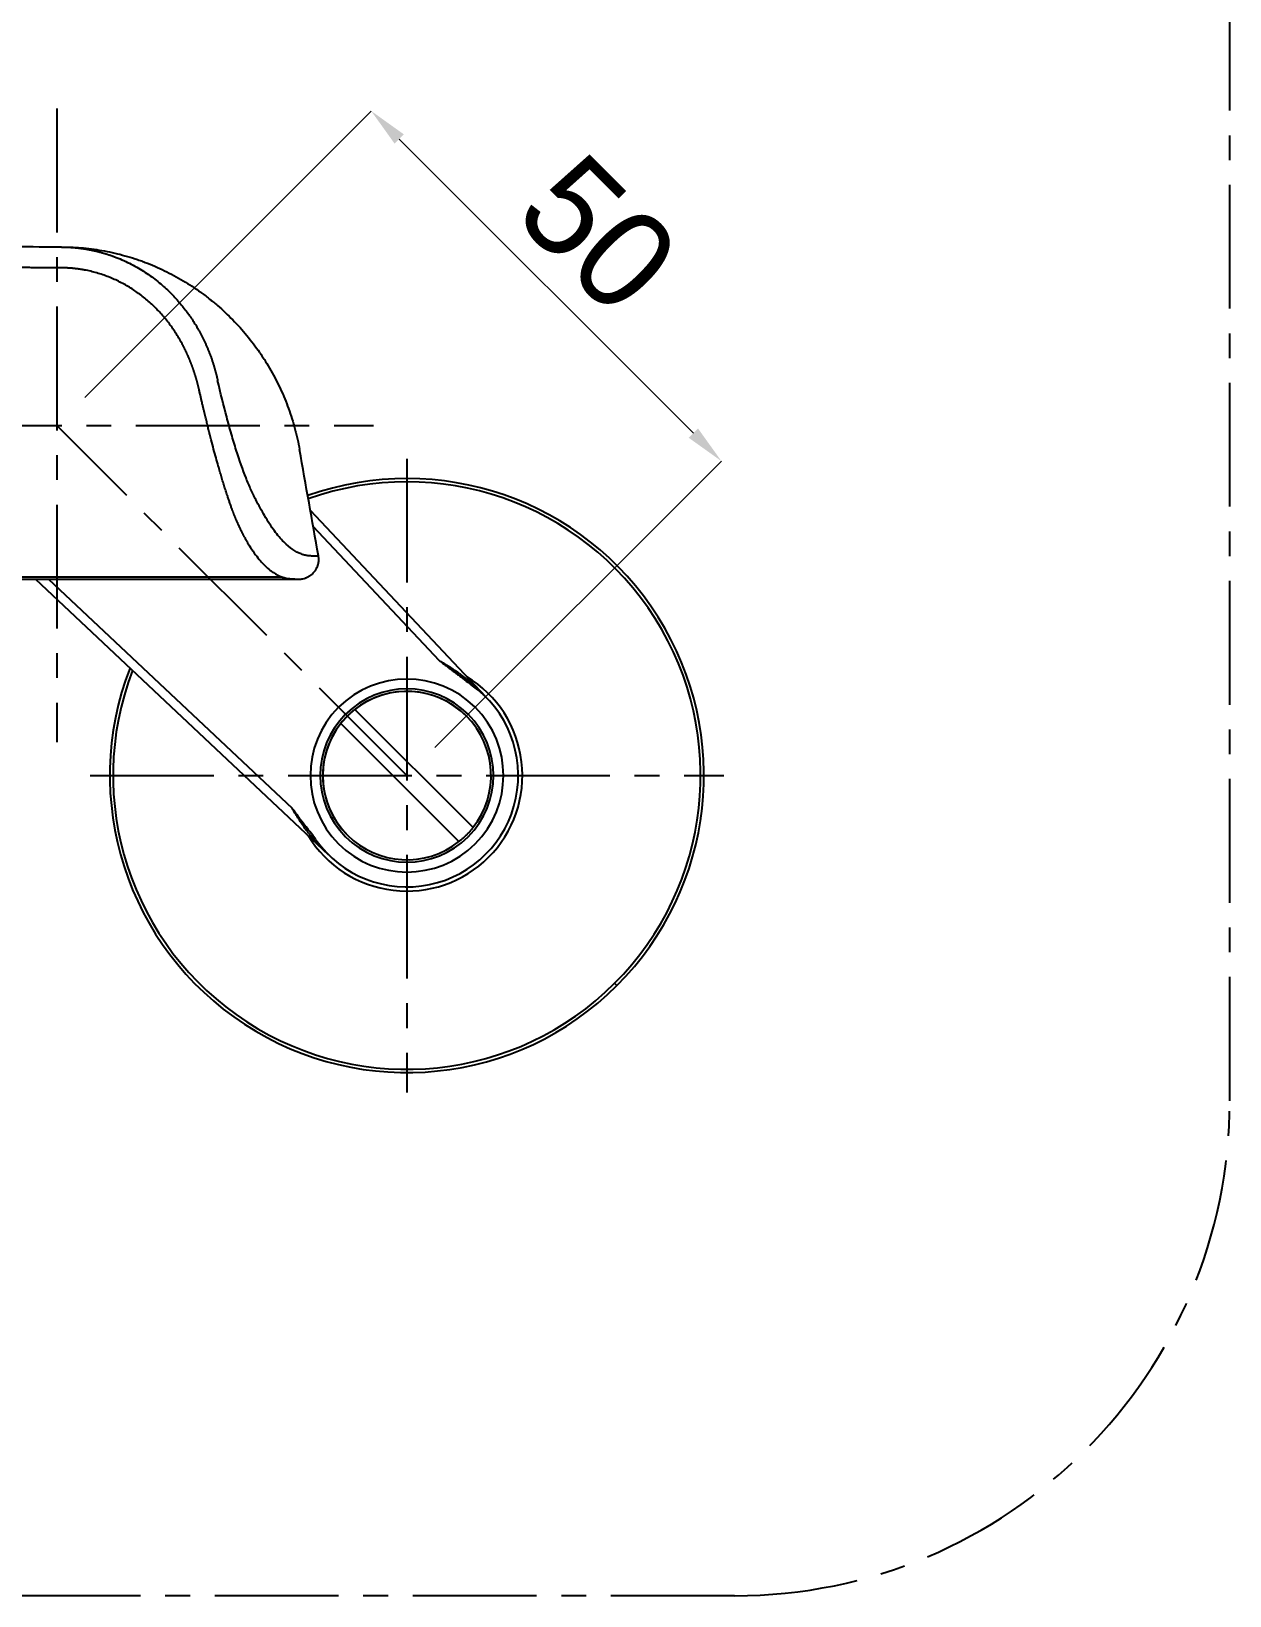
# Model space of a CAD drawing. Extents: x 1171 to 2300, y 0 to 827.
# Drawn here: x 1500.2 to 1621.2, y 132.3 to 290.3 of the extents above; entities that cross this region are included whole.
import ezdxf

# ---------------------------------------------------------------- set-up
doc = ezdxf.new("R2010")
doc.units = 0
doc.header["$LTSCALE"] = 10
doc.header["$MEASUREMENT"] = 0
doc.header["$PDMODE"] = 3
doc.header["$PDSIZE"] = -10
doc.linetypes.add('CENTER', pattern=[2, 1.25, -0.25, 0.25, -0.25])
doc.layers.get('0').update_dxf_attribs({"linetype": 'CONTINUOUS'})
doc.layers.get('DEFPOINTS').update_dxf_attribs({"linetype": 'CONTINUOUS'})
doc.layers.add('1', color=7, linetype='CONTINUOUS')
doc.styles.add('Daelim Dimension', font='')
doc.styles.get('Daelim Dimension').set_extended_font_data('나눔고딕')
doc.dimstyles.new('DEFAULT', dxfattribs={"dimscale": 2, "dimtxt": 2, "dimasz": 2, "dimexe": 0, "dimexo": 2, "dimgap": 1, "dimtad": 1, "dimdec": 1, "dimzin": 9, "dimdsep": 46, "dimtxsty": 'Daelim Dimension', "dimcen": 0.5, "dimclrd": 252, "dimclre": 252, "dimclrt": 3, "dimadec": 1, "dimazin": 0, "dimtfac": 1, "dimtdec": 1, "dimtix": 1, "dimtmove": 0, "dimatfit": 3, "dimfxl": 1, "dimtolj": 1, "dimtzin": 1, "dimlwd": 9, "dimlwe": 9, "dimarcsym": 0})

# ---------------------------------------------------------------- blocks, each defined once
blk = doc.blocks.new('*D7')
at = {"color": 5, "lineweight": 9, "ltscale": 0.5, "transparency": 16777216}
for p, q in [((1505.58, 253.31), (1534.51, 282.24)), ((1537.34, 279.41), (1567.04, 249.71)), ((1540.94, 217.95), (1569.87, 246.88))]:
    blk.add_line(p, q, dxfattribs=at)
at = {"color": 5, "ltscale": 0.5, "transparency": 16777216}
for points in [[(1537.81, 279.88), (1536.87, 278.94), (1534.51, 282.24)], [(1567.51, 250.18), (1566.57, 249.24), (1569.87, 246.88)]]:
    blk.add_solid(points, dxfattribs=at)
at = {"layer": 'DEFPOINTS', "color": 0, "ltscale": 0.5, "transparency": 16777216}
for p in [(1502.75, 250.48), (1569.87, 246.88), (1538.11, 215.12)]:
    blk.add_point(p, dxfattribs=at)
at = {"color": 7, "ltscale": 0.5, "transparency": 16777216, "insert": (1557.45, 269.81), "char_height": 10, "attachment_point": 5, "rotation": 315, "style": 'Daelim Dimension'}
blk.add_mtext('\\A1;50', dxfattribs=at)

msp = doc.modelspace()

# ---------------------------------------------------------------- linework, layer by layer
at = {"layer": '1', "color": 1, "linetype": 'CENTER', "lineweight": -3}
for p, q in [((1621.21, 182.28), (1621.21, 566.22)), ((1502.75, 282.48), (1502.75, 218.48)), ((1470.75, 250.48), (1534.75, 250.48)), ((1538.11, 215.12), (1502.75, 250.48)), ((1538.11, 247.12), (1538.11, 183.12)), ((1506.11, 215.12), (1570.11, 215.12)), ((1571.21, 132.28), (1497.75, 132.28))]:
    msp.add_line(p, q, dxfattribs=at)
at = {"layer": '1', "color": 7, "linetype": 'Continuous', "lineweight": -3}
for p, q in [((1546.07, 223.08), (1528.37, 241.89)), ((1541.41, 226.72), (1528.65, 240.27)), ((1500.62, 234.96), (1530.15, 207.16)), ((1501.93, 234.96), (1526.51, 211.82)), ((1544.79, 209.86), (1532.85, 221.8)), ((1543.37, 208.45), (1531.43, 220.38)), ((1559.32, 193.91), (1559.09, 194.14))]:
    msp.add_line(p, q, dxfattribs=at)
for radius, start, end in [(30, 315, 109.4994), (29.67, 315, 109.6039), (30, 158.7544, 315), (29.67, 159.0103, 315), (9.75, 315, 135), (11.67, 315, 58.7137), (11.25, 215.3172, 54.6845), (8.75, 315, 135), (8.5, 45, 135), (8.5, 321.7563, 128.2437), (9.75, 135, 315), (8.75, 135, 315), (8.5, 135, 225), (8.5, 141.7563, 308.2437), (11.67, 211.2609, 315)]:
    msp.add_arc((1538.11, 215.12), radius, start, end, dxfattribs=at)
at = {"layer": '1', "color": 1, "linetype": 'CENTER', "lineweight": -3}
msp.add_arc((1571.21, 182.28), 50, 270, 0, dxfattribs=at)
at = {"layer": '1', "color": 7, "linetype": 'Continuous', "lineweight": -3}
for points, knots in [([(1502.75, 268.5), (1501.16, 268.5), (1499.57, 268.51), (1497.18, 268.55), (1496.39, 268.57), (1494.8, 268.61), (1494.01, 268.63), (1492.43, 268.68), (1491.64, 268.71), (1490.07, 268.77), (1489.29, 268.8), (1487.73, 268.88), (1486.95, 268.92), (1485.4, 269), (1484.64, 269.04), (1483.88, 269.09)], [0, 0, 0, 0, 0.25, 0.25, 0.375, 0.375, 0.5, 0.5, 0.625, 0.625, 0.75, 0.75, 0.875, 0.875, 1, 1, 1, 1]), ([(1502.76, 266.4), (1502.68, 266.4), (1502.53, 266.4), (1502.31, 266.4), (1502.08, 266.4), (1501.84, 266.4), (1501.61, 266.4), (1501.37, 266.41), (1501.13, 266.41), (1500.89, 266.41), (1500.65, 266.41), (1500.4, 266.41), (1500.15, 266.42), (1499.9, 266.42), (1499.64, 266.42), (1499.38, 266.43), (1499.12, 266.43), (1498.86, 266.44), (1498.6, 266.44), (1498.33, 266.45), (1498.06, 266.45), (1497.78, 266.46), (1497.51, 266.46), (1497.23, 266.47), (1496.95, 266.48), (1496.66, 266.48), (1496.38, 266.49), (1496.09, 266.5), (1495.8, 266.51), (1495.51, 266.52), (1495.21, 266.52), (1494.91, 266.53), (1494.61, 266.54), (1494.31, 266.55), (1494, 266.56), (1493.69, 266.58), (1493.19, 266.59), (1492.49, 266.62), (1491.59, 266.66), (1490.66, 266.71), (1489.71, 266.76), (1489.04, 266.8), (1488.65, 266.82), (1488.55, 266.82), (1488.44, 266.83), (1488.34, 266.84), (1488.23, 266.84), (1488.12, 266.85), (1488.01, 266.86), (1487.89, 266.86), (1487.78, 266.87), (1487.66, 266.88), (1487.54, 266.89), (1487.42, 266.89), (1487.3, 266.9), (1487.18, 266.91), (1487.05, 266.92), (1486.93, 266.93), (1486.8, 266.94), (1486.67, 266.95), (1486.53, 266.96), (1486.4, 266.96), (1486.27, 266.97), (1486.13, 266.98), (1485.99, 266.99), (1485.85, 267), (1485.71, 267.02), (1485.56, 267.03), (1485.42, 267.04), (1485.27, 267.05), (1485.12, 267.06), (1484.97, 267.07), (1484.82, 267.08), (1484.67, 267.1), (1484.51, 267.11), (1484.36, 267.12), (1484.25, 267.13), (1484.2, 267.13)], [0, 0, 0, 0, 0.011991, 0.024119, 0.036386, 0.048791, 0.061333, 0.074014, 0.086832, 0.099788, 0.112882, 0.126117, 0.139492, 0.153005, 0.166657, 0.180448, 0.194377, 0.208444, 0.22265, 0.236993, 0.251476, 0.266096, 0.280855, 0.295752, 0.310787, 0.325961, 0.341272, 0.356723, 0.372314, 0.388042, 0.403907, 0.419908, 0.436047, 0.452322, 0.468733, 0.48528, 0.501963, 0.549178, 0.597715, 0.647563, 0.698724, 0.751183, 0.756623, 0.762161, 0.767798, 0.773534, 0.779369, 0.785303, 0.791335, 0.797467, 0.803697, 0.810025, 0.816453, 0.822979, 0.829603, 0.836326, 0.843146, 0.850065, 0.857081, 0.864195, 0.871406, 0.878716, 0.886122, 0.893626, 0.901228, 0.908927, 0.916723, 0.924616, 0.932607, 0.940694, 0.948879, 0.95716, 0.965537, 0.97401, 0.982578, 0.991241, 1, 1, 1, 1]), ([(1503.22, 268.5), (1503.24, 268.5), (1503.28, 268.5), (1503.34, 268.5), (1503.41, 268.5), (1503.47, 268.5), (1503.53, 268.5), (1503.59, 268.5), (1503.65, 268.49), (1503.71, 268.49), (1503.78, 268.49), (1503.84, 268.49), (1503.9, 268.49), (1503.97, 268.48), (1504.03, 268.48), (1504.1, 268.48), (1504.16, 268.47), (1504.23, 268.47), (1504.29, 268.46), (1504.36, 268.46), (1504.43, 268.45), (1504.49, 268.45), (1504.56, 268.44), (1504.63, 268.43), (1504.7, 268.43), (1504.77, 268.42), (1504.84, 268.41), (1504.91, 268.41), (1504.98, 268.4), (1505.05, 268.39), (1505.12, 268.38), (1505.19, 268.37), (1505.26, 268.36), (1505.33, 268.35), (1505.4, 268.34), (1505.48, 268.33), (1505.55, 268.32), (1505.62, 268.31), (1505.7, 268.3), (1505.77, 268.28), (1505.84, 268.27), (1505.92, 268.26), (1505.99, 268.24), (1506.07, 268.23), (1506.15, 268.21), (1506.22, 268.2), (1506.3, 268.18), (1506.37, 268.17), (1506.45, 268.15), (1506.53, 268.13), (1506.61, 268.12), (1506.69, 268.1), (1506.76, 268.08), (1506.84, 268.06), (1506.92, 268.04), (1507, 268.02), (1507.08, 268), (1507.16, 267.98), (1507.24, 267.96), (1507.32, 267.93), (1507.41, 267.91), (1507.49, 267.89), (1507.57, 267.86), (1507.65, 267.84), (1507.73, 267.81), (1507.82, 267.79), (1507.9, 267.76), (1507.98, 267.73), (1508.07, 267.7), (1508.15, 267.68), (1508.23, 267.65), (1508.32, 267.62), (1508.4, 267.59), (1508.49, 267.56), (1508.57, 267.52), (1508.66, 267.49), (1508.98, 267.37), (1509.53, 267.14), (1510.28, 266.77), (1511, 266.37), (1511.69, 265.95), (1512.34, 265.5), (1512.95, 265.03), (1513.53, 264.54), (1514.06, 264.05), (1514.56, 263.55), (1515.01, 263.05), (1515.43, 262.55), (1515.82, 262.06), (1516.17, 261.57), (1516.49, 261.1), (1516.78, 260.64), (1516.98, 260.29), (1517.12, 260.05), (1517.19, 259.91), (1517.26, 259.77), (1517.34, 259.64), (1517.41, 259.5), (1517.47, 259.36), (1517.54, 259.23), (1517.61, 259.09), (1517.67, 258.96), (1517.73, 258.82), (1517.79, 258.69), (1517.85, 258.55), (1517.91, 258.42), (1517.97, 258.29), (1518.02, 258.15), (1518.08, 258.02), (1518.13, 257.89), (1518.18, 257.76), (1518.23, 257.63), (1518.28, 257.5), (1518.33, 257.37), (1518.37, 257.24), (1518.42, 257.11), (1518.46, 256.98), (1518.5, 256.86), (1518.54, 256.73), (1518.58, 256.6), (1518.62, 256.48), (1518.66, 256.35), (1518.69, 256.23), (1518.73, 256.11), (1518.76, 255.98), (1518.79, 255.86), (1518.83, 255.74), (1518.86, 255.62), (1518.89, 255.5), (1518.92, 255.38), (1518.94, 255.26), (1518.97, 255.15), (1518.99, 255.07), (1519, 255.03)], [0, 0, 0, 0, 0.002653, 0.005323, 0.00801, 0.010715, 0.013438, 0.016178, 0.018935, 0.021711, 0.024504, 0.027315, 0.030143, 0.03299, 0.035854, 0.038737, 0.041638, 0.044557, 0.047494, 0.050449, 0.053422, 0.056414, 0.059425, 0.062454, 0.065501, 0.068567, 0.071651, 0.074755, 0.077876, 0.081017, 0.084177, 0.087355, 0.090553, 0.093769, 0.097004, 0.100259, 0.103532, 0.106825, 0.110137, 0.113468, 0.116819, 0.120189, 0.123578, 0.126987, 0.130415, 0.133863, 0.13733, 0.140817, 0.144324, 0.14785, 0.151396, 0.154962, 0.158548, 0.162153, 0.165779, 0.169424, 0.173089, 0.176774, 0.180479, 0.184205, 0.18795, 0.191715, 0.195501, 0.199306, 0.203132, 0.206978, 0.210844, 0.21473, 0.218637, 0.222564, 0.226511, 0.230478, 0.234466, 0.238474, 0.242503, 0.246551, 0.25062, 0.288374, 0.32558, 0.362158, 0.398039, 0.433156, 0.46745, 0.500869, 0.533168, 0.564385, 0.594486, 0.623447, 0.651246, 0.677871, 0.70331, 0.727559, 0.750615, 0.757635, 0.764615, 0.771554, 0.778454, 0.785314, 0.792133, 0.798912, 0.805651, 0.812349, 0.819006, 0.825623, 0.8322, 0.838735, 0.845231, 0.851685, 0.858099, 0.864473, 0.870806, 0.877098, 0.88335, 0.889562, 0.895733, 0.901864, 0.907954, 0.914004, 0.920015, 0.925985, 0.931915, 0.937805, 0.943656, 0.949467, 0.955238, 0.96097, 0.966663, 0.972316, 0.977931, 0.983506, 0.989043, 0.994541, 1, 1, 1, 1]), ([(1503.33, 268.5), (1504.05, 268.5), (1504.76, 268.47), (1506.17, 268.34), (1506.87, 268.24), (1508.26, 267.98), (1508.96, 267.82), (1509.98, 267.53), (1510.32, 267.43), (1510.83, 267.26), (1511, 267.2), (1511.34, 267.08), (1511.51, 267.02), (1512.35, 266.7), (1513, 266.42), (1514.28, 265.8), (1515.53, 265.13), (1516.71, 264.35), (1517.58, 263.72), (1517.87, 263.51), (1518.22, 263.23), (1518.29, 263.17), (1518.43, 263.06), (1518.64, 262.89), (1518.84, 262.72), (1519.52, 262.14), (1520.03, 261.65), (1521.03, 260.63), (1521.5, 260.11), (1522.4, 259.01), (1522.83, 258.44), (1523.34, 257.71), (1523.49, 257.49), (1523.63, 257.26), (1523.73, 257.11), (1523.78, 257.03), (1524.02, 256.65), (1524.2, 256.35), (1524.73, 255.42), (1525.05, 254.79), (1525.65, 253.5), (1525.92, 252.85), (1526.4, 251.51), (1526.62, 250.84), (1526.85, 249.97), (1526.89, 249.8), (1526.98, 249.45), (1527.02, 249.28), (1527.14, 248.75), (1527.21, 248.4), (1527.27, 248.05)], [0, 0, 0, 0, 0.0625, 0.0625, 0.125, 0.125, 0.1875, 0.1875, 0.21875, 0.21875, 0.234375, 0.234375, 0.25, 0.25, 0.3125, 0.3125, 0.375, 0.4375, 0.4375, 0.46875, 0.46875, 0.476563, 0.476563, 0.484375, 0.5, 0.5, 0.5625, 0.5625, 0.625, 0.625, 0.6875, 0.6875, 0.703125, 0.710938, 0.710938, 0.71875, 0.71875, 0.75, 0.75, 0.8125, 0.8125, 0.875, 0.875, 0.9375, 0.9375, 0.953125, 0.953125, 0.96875, 0.96875, 1, 1, 1, 1]), ([(1517.12, 254.11), (1517.12, 254.13), (1517.11, 254.17), (1517.1, 254.23), (1517.08, 254.29), (1517.07, 254.34), (1517.06, 254.4), (1517.04, 254.46), (1517.03, 254.52), (1517.01, 254.58), (1517, 254.63), (1516.98, 254.69), (1516.97, 254.75), (1516.95, 254.81), (1516.94, 254.87), (1516.92, 254.92), (1516.91, 254.98), (1516.89, 255.04), (1516.87, 255.1), (1516.86, 255.15), (1516.84, 255.21), (1516.82, 255.27), (1516.81, 255.32), (1516.79, 255.38), (1516.77, 255.44), (1516.76, 255.49), (1516.74, 255.55), (1516.72, 255.61), (1516.7, 255.66), (1516.69, 255.72), (1516.67, 255.77), (1516.65, 255.83), (1516.63, 255.89), (1516.61, 255.94), (1516.59, 256), (1516.58, 256.05), (1516.56, 256.11), (1516.54, 256.16), (1516.52, 256.22), (1516.5, 256.28), (1516.48, 256.33), (1516.46, 256.39), (1516.44, 256.44), (1516.42, 256.5), (1516.4, 256.55), (1516.38, 256.6), (1516.36, 256.66), (1516.34, 256.71), (1516.32, 256.77), (1516.29, 256.82), (1516.27, 256.88), (1516.25, 256.93), (1516.23, 256.98), (1516.21, 257.04), (1516.19, 257.09), (1516.16, 257.15), (1516.14, 257.2), (1516.12, 257.25), (1516.1, 257.31), (1516.07, 257.36), (1516.05, 257.41), (1516.03, 257.46), (1516.01, 257.52), (1515.98, 257.57), (1515.96, 257.62), (1515.93, 257.67), (1515.91, 257.73), (1515.89, 257.78), (1515.86, 257.83), (1515.84, 257.88), (1515.81, 257.94), (1515.79, 257.99), (1515.76, 258.04), (1515.74, 258.09), (1515.71, 258.14), (1515.69, 258.19), (1515.66, 258.25), (1515.64, 258.3), (1515.61, 258.35), (1515.59, 258.4), (1515.56, 258.45), (1515.53, 258.5), (1515.51, 258.55), (1515.48, 258.6), (1515.45, 258.65), (1515.43, 258.7), (1515.21, 259.11), (1514.77, 259.85), (1514.04, 260.88), (1513.24, 261.84), (1512.5, 262.59), (1511.88, 263.14), (1511.39, 263.54), (1510.88, 263.92), (1510.36, 264.27), (1509.82, 264.6), (1509.27, 264.9), (1508.71, 265.18), (1508.13, 265.43), (1507.54, 265.65), (1506.95, 265.85), (1506.34, 266.02), (1505.89, 266.12), (1505.61, 266.17), (1505.5, 266.19), (1505.38, 266.21), (1505.27, 266.23), (1505.16, 266.25), (1505.05, 266.27), (1504.93, 266.28), (1504.82, 266.3), (1504.71, 266.31), (1504.59, 266.32), (1504.48, 266.34), (1504.37, 266.35), (1504.25, 266.36), (1504.14, 266.37), (1504.03, 266.37), (1503.91, 266.38), (1503.8, 266.39), (1503.68, 266.39), (1503.57, 266.39), (1503.46, 266.4), (1503.34, 266.4), (1503.26, 266.4), (1503.23, 266.4)], [0, 0, 0, 0, 0.003108, 0.006212, 0.009311, 0.012407, 0.015498, 0.018585, 0.021668, 0.024747, 0.027822, 0.030892, 0.033959, 0.037022, 0.040081, 0.043136, 0.046187, 0.049234, 0.052278, 0.055317, 0.058353, 0.061385, 0.064414, 0.067438, 0.070459, 0.073477, 0.076491, 0.079501, 0.082508, 0.085511, 0.088511, 0.091508, 0.094501, 0.09749, 0.100477, 0.10346, 0.106439, 0.109416, 0.112389, 0.115359, 0.118326, 0.12129, 0.124251, 0.127208, 0.130163, 0.133114, 0.136063, 0.139008, 0.141951, 0.14489, 0.147827, 0.150761, 0.153692, 0.156621, 0.159546, 0.162469, 0.16539, 0.168307, 0.171222, 0.174134, 0.177044, 0.179951, 0.182856, 0.185758, 0.188658, 0.191556, 0.194451, 0.197343, 0.200233, 0.203121, 0.206007, 0.208891, 0.211772, 0.214651, 0.217528, 0.220403, 0.223275, 0.226146, 0.229015, 0.231882, 0.234746, 0.237609, 0.24047, 0.243329, 0.246186, 0.249041, 0.251895, 0.315366, 0.377998, 0.440113, 0.502028, 0.533331, 0.564575, 0.595801, 0.627054, 0.658103, 0.689117, 0.720141, 0.751226, 0.78235, 0.813447, 0.844573, 0.875787, 0.881449, 0.887107, 0.89276, 0.898411, 0.904059, 0.909704, 0.915349, 0.920992, 0.926633, 0.932273, 0.937912, 0.94355, 0.949188, 0.954827, 0.960466, 0.966107, 0.971749, 0.977394, 0.98304, 0.98869, 0.994343, 1, 1, 1, 1]), ([(1522.84, 243), (1522.76, 243.15), (1522.68, 243.32), (1522.52, 243.66), (1522.44, 243.83), (1522.19, 244.38), (1522.03, 244.77), (1521.54, 246.01), (1521.21, 246.95), (1520.71, 248.5), (1520.55, 249.05), (1520.23, 250.17), (1520.07, 250.75), (1519.6, 252.52), (1519.29, 253.75), (1519, 255.03)], [0, 0, 0, 0, 0.0625, 0.0625, 0.125, 0.125, 0.25, 0.25, 0.5, 0.5, 0.625, 0.625, 0.75, 0.75, 1, 1, 1, 1]), ([(1520.9, 240.89), (1520.9, 240.9), (1520.88, 240.94), (1520.86, 240.99), (1520.84, 241.04), (1520.82, 241.09), (1520.8, 241.15), (1520.78, 241.2), (1520.75, 241.26), (1520.73, 241.31), (1520.71, 241.37), (1520.68, 241.43), (1520.66, 241.49), (1520.64, 241.55), (1520.61, 241.61), (1520.59, 241.68), (1520.56, 241.74), (1520.54, 241.81), (1520.51, 241.87), (1520.49, 241.94), (1520.43, 242.09), (1520.35, 242.32), (1520.24, 242.64), (1520.12, 242.97), (1520, 243.34), (1519.86, 243.77), (1519.7, 244.25), (1519.54, 244.76), (1519.39, 245.28), (1519.23, 245.83), (1519.04, 246.47), (1518.83, 247.21), (1518.59, 248.09), (1518.34, 249.05), (1518.14, 249.87), (1517.97, 250.52), (1517.86, 250.99), (1517.73, 251.5), (1517.63, 251.92), (1517.56, 252.21), (1517.53, 252.37), (1517.49, 252.52), (1517.45, 252.68), (1517.42, 252.84), (1517.38, 252.99), (1517.34, 253.15), (1517.31, 253.31), (1517.27, 253.47), (1517.23, 253.63), (1517.2, 253.79), (1517.16, 253.95), (1517.14, 254.06), (1517.12, 254.11)], [0, 0, 0, 0, 0.005996, 0.012107, 0.018316, 0.024563, 0.030873, 0.037246, 0.043681, 0.050177, 0.056738, 0.063365, 0.070057, 0.076815, 0.083639, 0.090527, 0.097481, 0.104502, 0.111587, 0.118736, 0.125949, 0.157456, 0.188812, 0.22002, 0.251077, 0.29209, 0.333291, 0.374692, 0.416309, 0.458153, 0.500237, 0.558064, 0.619055, 0.683317, 0.751004, 0.777859, 0.807504, 0.839978, 0.875333, 0.884829, 0.894339, 0.903864, 0.913404, 0.922959, 0.93253, 0.942117, 0.951721, 0.961341, 0.970979, 0.980635, 0.990308, 1, 1, 1, 1]), ([(1521.73, 239.18), (1521.72, 239.2), (1521.7, 239.22), (1521.68, 239.26), (1521.66, 239.3), (1521.64, 239.34), (1521.62, 239.38), (1521.6, 239.42), (1521.58, 239.46), (1521.56, 239.5), (1521.54, 239.54), (1521.52, 239.57), (1521.5, 239.61), (1521.49, 239.65), (1521.47, 239.68), (1521.45, 239.72), (1521.43, 239.76), (1521.41, 239.79), (1521.4, 239.83), (1521.38, 239.86), (1521.36, 239.9), (1521.35, 239.93), (1521.33, 239.96), (1521.31, 240), (1521.3, 240.03), (1521.28, 240.06), (1521.27, 240.09), (1521.25, 240.13), (1521.24, 240.16), (1521.22, 240.19), (1521.21, 240.22), (1521.2, 240.25), (1521.18, 240.28), (1521.17, 240.31), (1521.16, 240.33), (1521.14, 240.36), (1521.13, 240.39), (1521.12, 240.42), (1521.1, 240.44), (1521.09, 240.47), (1521.08, 240.49), (1521.07, 240.52), (1521.06, 240.54), (1521.05, 240.57), (1521.04, 240.59), (1521.03, 240.62), (1521.02, 240.64), (1521.01, 240.66), (1521, 240.68), (1520.99, 240.7), (1520.98, 240.72), (1520.97, 240.74), (1520.96, 240.76), (1520.95, 240.78), (1520.94, 240.8), (1520.93, 240.82), (1520.93, 240.84), (1520.92, 240.85), (1520.91, 240.87), (1520.91, 240.88), (1520.9, 240.89)], [0, 0, 0, 0, 0.025788, 0.051276, 0.076463, 0.10135, 0.125936, 0.150222, 0.174208, 0.197894, 0.22128, 0.244366, 0.267152, 0.289638, 0.311824, 0.333711, 0.355298, 0.376585, 0.397573, 0.41826, 0.438649, 0.458737, 0.478526, 0.498016, 0.517206, 0.536096, 0.554687, 0.572978, 0.590969, 0.608661, 0.626054, 0.643146, 0.659939, 0.676432, 0.692626, 0.70852, 0.724114, 0.739409, 0.754403, 0.769098, 0.783493, 0.797589, 0.811384, 0.82488, 0.838075, 0.850971, 0.863566, 0.875862, 0.887858, 0.899553, 0.910949, 0.922044, 0.932839, 0.943334, 0.953529, 0.963424, 0.973018, 0.982313, 0.991306, 1, 1, 1, 1]), ([(1527.43, 237.51), (1526.88, 237.7), (1526.3, 238.08), (1525.37, 239.03), (1525.05, 239.4), (1524.57, 240.07), (1524.4, 240.3), (1524.07, 240.81), (1523.91, 241.08), (1523.74, 241.37)], [0, 0, 0, 0, 0.5, 0.5, 0.75, 0.75, 0.875, 0.875, 1, 1, 1, 1]), ([(1521.73, 239.18), (1521.77, 239.11), (1521.81, 239.03), (1521.89, 238.89), (1521.93, 238.82), (1522.05, 238.6), (1522.13, 238.47), (1522.37, 238.07), (1522.54, 237.82), (1523.03, 237.14), (1523.36, 236.74), (1524, 236.09), (1524.32, 235.83), (1524.93, 235.42), (1525.22, 235.27), (1525.49, 235.18)], [0, 0, 0, 0, 0.03125, 0.03125, 0.0625, 0.0625, 0.125, 0.125, 0.25, 0.25, 0.5, 0.5, 0.75, 0.75, 1, 1, 1, 1]), ([(1527.18, 234.96), (1527.25, 234.96), (1527.4, 234.97), (1527.54, 234.99), (1527.69, 235.02), (1527.76, 235.04), (1527.85, 235.07), (1527.86, 235.08), (1527.9, 235.09), (1527.95, 235.11), (1528, 235.13), (1528.1, 235.18), (1528.23, 235.24), (1528.35, 235.32), (1528.42, 235.38), (1528.44, 235.39), (1528.47, 235.41), (1528.48, 235.42), (1528.52, 235.46), (1528.55, 235.48), (1528.63, 235.56), (1528.73, 235.66), (1528.82, 235.78), (1528.89, 235.87), (1528.91, 235.9), (1528.94, 235.96), (1528.96, 235.99), (1529.01, 236.09), (1529.08, 236.22), (1529.12, 236.36), (1529.15, 236.47), (1529.16, 236.5), (1529.17, 236.56), (1529.18, 236.58), (1529.18, 236.61), (1529.2, 236.7), (1529.22, 236.87), (1529.22, 237.01), (1529.21, 237.12), (1529.2, 237.16), (1529.2, 237.23), (1529.19, 237.27), (1529.18, 237.3)], [0, 0, 0, 0, 0.0625, 0.125, 0.125, 0.1875, 0.1875, 0.203125, 0.203125, 0.21875, 0.25, 0.25, 0.3125, 0.375, 0.375, 0.390625, 0.390625, 0.40625, 0.40625, 0.4375, 0.4375, 0.5, 0.5625, 0.5625, 0.59375, 0.59375, 0.625, 0.625, 0.6875, 0.75, 0.75, 0.78125, 0.78125, 0.796875, 0.796875, 0.8125, 0.875, 0.9375, 0.9375, 0.96875, 0.96875, 1, 1, 1, 1]), ([(1527.43, 237.51), (1527.45, 237.51), (1527.48, 237.5), (1527.53, 237.48), (1527.58, 237.47), (1527.63, 237.45), (1527.68, 237.44), (1527.73, 237.43), (1527.78, 237.42), (1527.83, 237.41), (1527.88, 237.4), (1527.93, 237.39), (1527.98, 237.38), (1528.03, 237.37), (1528.08, 237.36), (1528.13, 237.35), (1528.18, 237.35), (1528.23, 237.34), (1528.28, 237.34), (1528.33, 237.33), (1528.38, 237.33), (1528.43, 237.33), (1528.49, 237.32), (1528.56, 237.32), (1528.65, 237.32), (1528.75, 237.32), (1528.88, 237.31), (1529.03, 237.31), (1529.14, 237.3), (1529.18, 237.3)], [0, 0, 0, 0, 0.027084, 0.054272, 0.081563, 0.108959, 0.136459, 0.164064, 0.191774, 0.219588, 0.247508, 0.275534, 0.303665, 0.331901, 0.360244, 0.388693, 0.417248, 0.44591, 0.474679, 0.503554, 0.530295, 0.561794, 0.59805, 0.639063, 0.684835, 0.745262, 0.805689, 0.920418, 1, 1, 1, 1]), ([(1474.2, 234.96), (1476.4, 234.96), (1478.61, 234.96), (1483.03, 234.96), (1485.23, 234.96), (1488.55, 234.96), (1489.65, 234.96), (1491.86, 234.96), (1492.96, 234.96), (1495.17, 234.96), (1496.27, 234.96), (1498.48, 234.96), (1499.59, 234.96), (1501.79, 234.96), (1502.9, 234.96), (1505.11, 234.96), (1506.21, 234.96), (1509.52, 234.96), (1511.73, 234.96), (1516.14, 234.96), (1518.35, 234.96), (1522.77, 234.96), (1524.97, 234.96), (1527.18, 234.96)], [0, 0, 0, 0, 0.125, 0.125, 0.25, 0.25, 0.3125, 0.3125, 0.375, 0.375, 0.4375, 0.4375, 0.5, 0.5, 0.5625, 0.5625, 0.625, 0.625, 0.75, 0.75, 0.875, 0.875, 1, 1, 1, 1]), ([(1525.49, 235.18), (1525.51, 235.17), (1525.53, 235.16), (1525.57, 235.15), (1525.59, 235.15), (1525.64, 235.13), (1525.68, 235.12), (1525.78, 235.09), (1525.86, 235.07), (1526.07, 235.03), (1526.21, 235.01), (1526.42, 234.99), (1526.5, 234.98), (1526.58, 234.98), (1526.59, 234.98), (1526.59, 234.98), (1526.6, 234.98), (1526.61, 234.98), (1526.63, 234.98), (1526.65, 234.98), (1526.65, 234.98), (1526.7, 234.98), (1526.87, 234.97), (1527.04, 234.97), (1527.18, 234.96)], [0, 0, 0, 0, 0.03125, 0.03125, 0.0625, 0.0625, 0.125, 0.125, 0.25, 0.25, 0.5, 0.5, 0.625, 0.640625, 0.640625, 0.648437, 0.648437, 0.65625, 0.671875, 0.671875, 0.6875, 0.6875, 0.75, 1, 1, 1, 1]), ([(1541.41, 226.72), (1541.57, 226.62), (1541.73, 226.52), (1542.06, 226.32), (1542.22, 226.22), (1542.54, 226.02), (1542.7, 225.92), (1543.02, 225.71), (1543.18, 225.61), (1543.33, 225.5)], [0, 0, 0, 0, 0.25, 0.25, 0.5, 0.5, 0.75, 0.75, 1, 1, 1, 1]), ([(1541.41, 226.72), (1541.43, 226.7), (1541.49, 226.66), (1541.57, 226.59), (1541.66, 226.52), (1541.76, 226.45), (1541.9, 226.34), (1542.06, 226.22), (1542.22, 226.1), (1542.34, 226.01), (1542.44, 225.94), (1542.55, 225.85), (1542.65, 225.78), (1542.75, 225.7), (1542.85, 225.63), (1542.95, 225.55), (1543.07, 225.46), (1543.18, 225.38), (1543.25, 225.32), (1543.29, 225.29)], [0, 0, 0, 0, 0.041839, 0.086912, 0.13519, 0.186659, 0.241325, 0.364627, 0.446758, 0.487937, 0.54991, 0.608434, 0.663508, 0.715113, 0.763221, 0.823203, 0.882685, 0.941631, 1, 1, 1, 1]), ([(1543.29, 225.29), (1543.29, 225.32), (1543.3, 225.36), (1543.31, 225.43), (1543.32, 225.46), (1543.33, 225.5)], [0, 0, 0, 0, 0.5, 0.5, 1, 1, 1, 1]), ([(1543.29, 225.29), (1543.5, 225.13), (1543.72, 224.96), (1544.16, 224.62), (1544.39, 224.46), (1544.61, 224.3)], [0, 0, 0, 0, 0.5, 0.5, 1, 1, 1, 1]), ([(1543.33, 225.5), (1543.35, 225.48), (1543.39, 225.46), (1543.45, 225.41), (1543.5, 225.37), (1543.56, 225.33), (1543.61, 225.29), (1543.66, 225.24), (1543.72, 225.2), (1543.77, 225.16), (1543.83, 225.12), (1543.88, 225.08), (1543.93, 225.03), (1543.98, 224.99), (1544.03, 224.95), (1544.08, 224.91), (1544.13, 224.87), (1544.19, 224.83), (1544.23, 224.78), (1544.28, 224.74), (1544.33, 224.7), (1544.38, 224.66), (1544.43, 224.62), (1544.48, 224.58), (1544.52, 224.54), (1544.57, 224.5), (1544.61, 224.46), (1544.66, 224.42), (1544.71, 224.38), (1544.77, 224.33), (1544.83, 224.27), (1544.89, 224.21), (1544.96, 224.15), (1545.03, 224.09), (1545.11, 224.02), (1545.19, 223.94), (1545.27, 223.86), (1545.36, 223.78), (1545.45, 223.69), (1545.54, 223.6), (1545.64, 223.51), (1545.74, 223.41), (1545.85, 223.3), (1545.96, 223.19), (1546.03, 223.12), (1546.07, 223.08)], [0, 0, 0, 0, 0.019214, 0.038334, 0.05736, 0.076292, 0.09513, 0.113874, 0.132525, 0.151081, 0.169544, 0.187913, 0.206187, 0.224369, 0.242456, 0.260449, 0.278349, 0.296155, 0.313867, 0.331485, 0.349009, 0.36644, 0.383777, 0.401021, 0.41817, 0.432613, 0.448597, 0.466123, 0.485191, 0.505801, 0.527953, 0.551647, 0.576884, 0.603662, 0.631982, 0.661845, 0.693249, 0.726196, 0.760685, 0.796715, 0.834288, 0.873403, 0.91406, 0.956259, 1, 1, 1, 1]), ([(1527.73, 209.9), (1527.63, 210.05), (1527.52, 210.21), (1527.31, 210.53), (1527.21, 210.69), (1527.01, 211.01), (1526.91, 211.17), (1526.71, 211.5), (1526.61, 211.66), (1526.51, 211.82)], [0, 0, 0, 0, 0.25, 0.25, 0.5, 0.5, 0.75, 0.75, 1, 1, 1, 1]), ([(1527.94, 209.95), (1527.92, 209.97), (1527.88, 210.01), (1527.83, 210.09), (1527.77, 210.16), (1527.72, 210.23), (1527.66, 210.31), (1527.6, 210.39), (1527.54, 210.47), (1527.47, 210.56), (1527.41, 210.64), (1527.34, 210.73), (1527.28, 210.82), (1527.21, 210.91), (1527.13, 211.01), (1527.01, 211.17), (1526.88, 211.35), (1526.74, 211.54), (1526.62, 211.69), (1526.55, 211.78), (1526.51, 211.82)], [0, 0, 0, 0, 0.036751, 0.074638, 0.113646, 0.153759, 0.194959, 0.23723, 0.280559, 0.324934, 0.370347, 0.416797, 0.464286, 0.512829, 0.553517, 0.635583, 0.759248, 0.848322, 0.928593, 1, 1, 1, 1]), ([(1530.15, 207.16), (1530.13, 207.18), (1530.1, 207.22), (1530.04, 207.28), (1529.98, 207.33), (1529.93, 207.38), (1529.88, 207.44), (1529.82, 207.49), (1529.77, 207.54), (1529.72, 207.59), (1529.68, 207.64), (1529.63, 207.69), (1529.58, 207.74), (1529.54, 207.78), (1529.49, 207.83), (1529.45, 207.87), (1529.41, 207.92), (1529.37, 207.96), (1529.33, 208), (1529.29, 208.04), (1529.25, 208.08), (1529.22, 208.12), (1529.18, 208.16), (1529.15, 208.2), (1529.11, 208.24), (1529.08, 208.27), (1529.05, 208.31), (1529.02, 208.34), (1528.99, 208.37), (1528.96, 208.4), (1528.93, 208.44), (1528.91, 208.46), (1528.88, 208.49), (1528.86, 208.52), (1528.83, 208.55), (1528.81, 208.57), (1528.79, 208.6), (1528.77, 208.62), (1528.75, 208.64), (1528.73, 208.67), (1528.71, 208.69), (1528.67, 208.73), (1528.61, 208.8), (1528.54, 208.89), (1528.46, 208.98), (1528.38, 209.08), (1528.3, 209.18), (1528.22, 209.28), (1528.14, 209.38), (1528.06, 209.48), (1527.98, 209.58), (1527.9, 209.68), (1527.81, 209.79), (1527.76, 209.86), (1527.73, 209.9)], [0, 0, 0, 0, 0.022062, 0.043738, 0.065029, 0.085935, 0.106455, 0.126589, 0.146339, 0.165702, 0.184681, 0.203273, 0.221481, 0.239303, 0.256739, 0.27379, 0.290456, 0.306736, 0.322631, 0.33814, 0.353264, 0.368003, 0.382356, 0.396323, 0.409905, 0.423102, 0.435913, 0.448339, 0.460379, 0.472034, 0.483304, 0.494188, 0.504687, 0.5148, 0.524527, 0.53387, 0.542827, 0.551398, 0.559584, 0.567385, 0.5748, 0.58183, 0.614779, 0.648073, 0.681712, 0.715696, 0.750025, 0.784699, 0.819719, 0.855084, 0.890794, 0.926851, 0.963252, 1, 1, 1, 1]), ([(1528.93, 208.62), (1528.77, 208.84), (1528.61, 209.07), (1528.27, 209.51), (1528.11, 209.73), (1527.94, 209.95)], [0, 0, 0, 0, 0.5, 0.5, 1, 1, 1, 1])]:
    msp.add_open_spline(points, degree=3, knots=knots, dxfattribs=at)
for points in [[(1503.22, 268.5), (1503.07, 268.5), (1502.91, 268.5), (1502.75, 268.5)], [(1503.23, 266.4), (1503.07, 266.4), (1502.91, 266.4), (1502.76, 266.4)], [(1529.18, 237.3), (1528.54, 240.88), (1527.91, 244.46), (1527.27, 248.05)], [(1523.74, 241.37), (1523.44, 241.86), (1523.15, 242.41), (1522.84, 243)], [(1459.76, 235.18), (1481.67, 235.18), (1503.58, 235.18), (1525.49, 235.18)], [(1532.1, 221.13), (1532.18, 221.21), (1532.34, 221.37), (1532.59, 221.59), (1532.76, 221.73), (1532.85, 221.8)], [(1531.43, 220.38), (1531.5, 220.47), (1531.64, 220.64), (1531.87, 220.89), (1532.02, 221.05), (1532.1, 221.13)], [(1527.94, 209.95), (1527.91, 209.94), (1527.84, 209.93), (1527.77, 209.91), (1527.73, 209.9)], [(1544.12, 209.11), (1544.04, 209.03), (1543.88, 208.88), (1543.63, 208.66), (1543.46, 208.52), (1543.37, 208.45)], [(1544.79, 209.86), (1544.72, 209.77), (1544.57, 209.6), (1544.35, 209.35), (1544.2, 209.19), (1544.12, 209.11)], [(1530.15, 207.17), (1530.15, 207.17), (1530.15, 207.17), (1530.15, 207.17)]]:
    msp.add_open_spline(points, degree=3, dxfattribs=at)

# ---------------------------------------------------------------- dimensions: what is measured, and where the dimension line sits
at = {"color": 5, "ltscale": 0.5}
dim = msp.add_aligned_dim(p1=(1502.75, 250.48), p2=(1538.11, 215.12), distance=44.92, dimstyle='DEFAULT', override={"dimtxt": 5, "dimclrd": 5, "dimclre": 5, "dimclrt": 7}, dxfattribs=at)
dim.commit()
dim.dimension.update_dxf_attribs({"geometry": '*D7', "text_midpoint": (1557.45, 269.81)})

doc.saveas('drawing.dxf')
